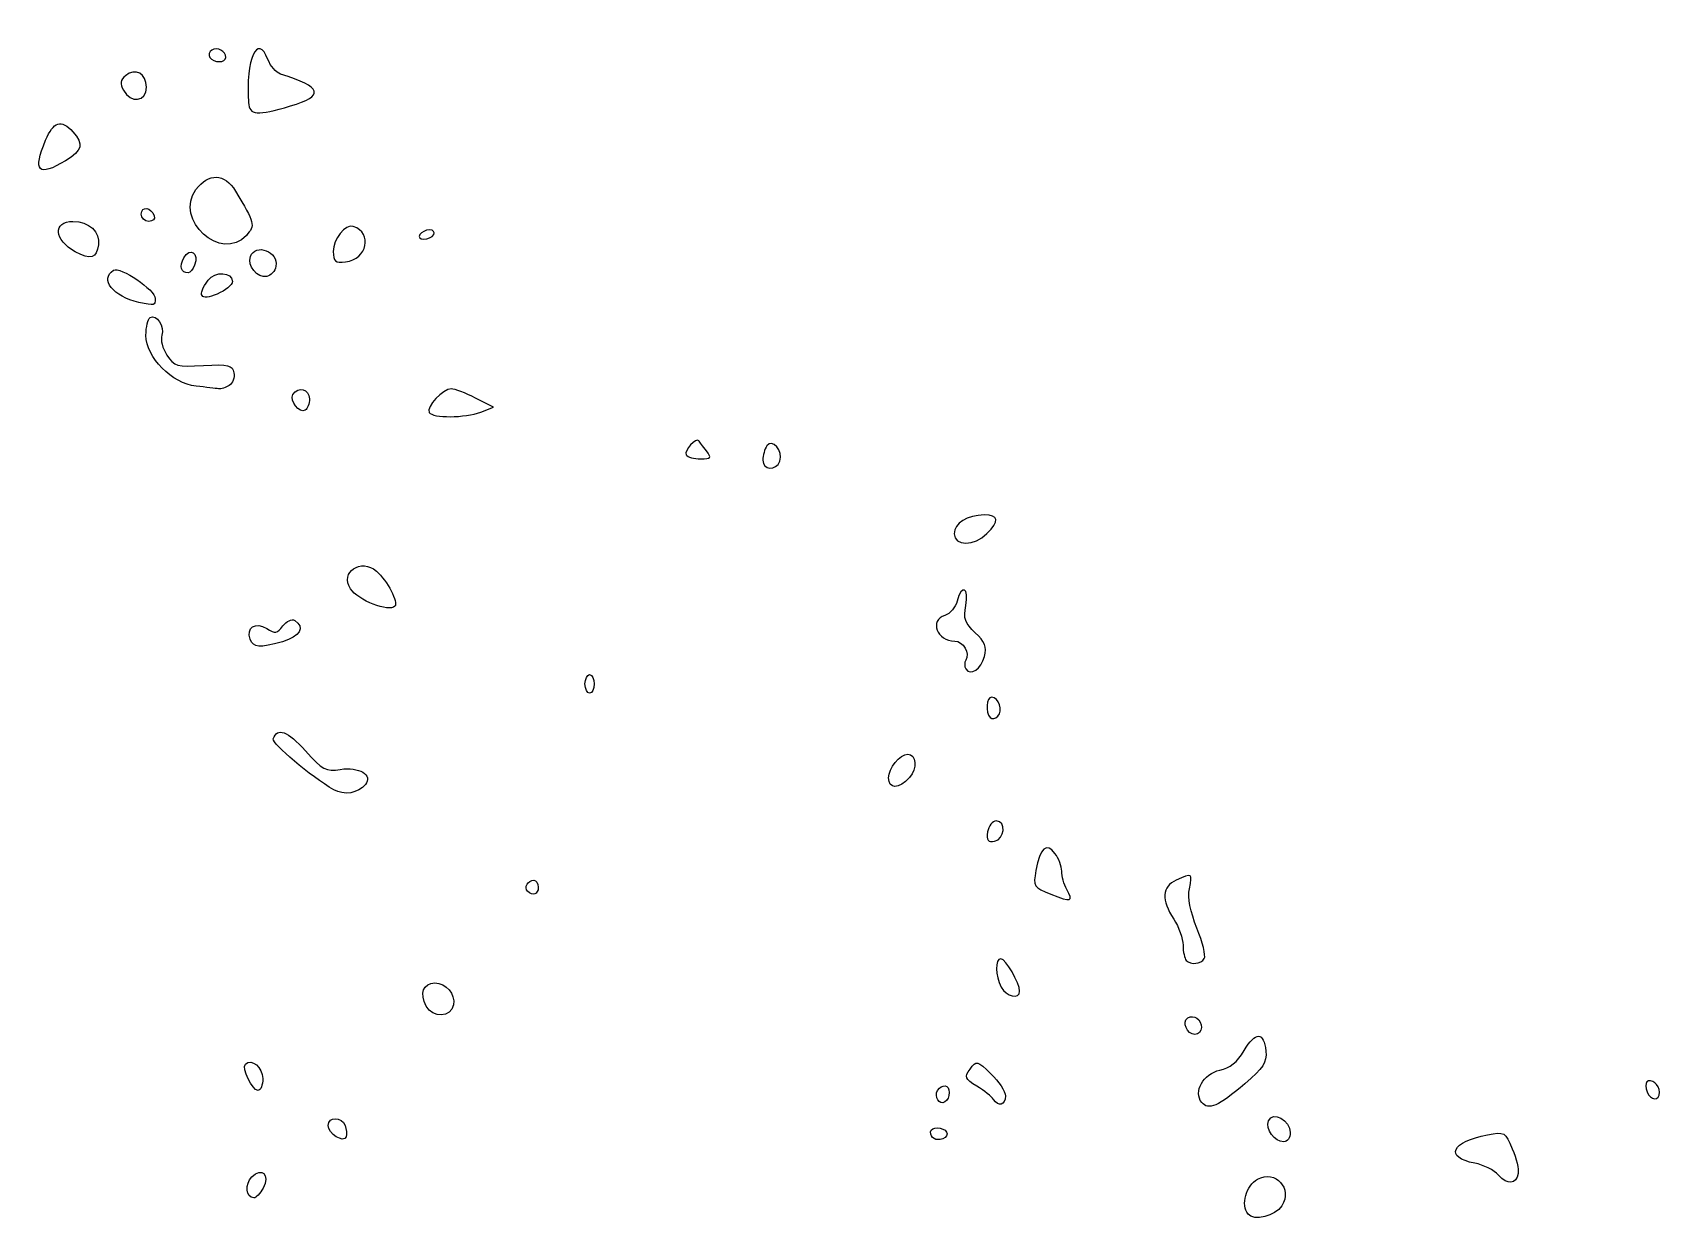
# Model space of a CAD drawing. Header units: centimetres. Extents: x -9 to 9, y -13.5 to 12.3.
# Drawn here: x 0.64 to 5.73, y 8.08 to 11.8 of the extents above; entities that cross this region are included whole.
import ezdxf

# ---------------------------------------------------------------- set-up
doc = ezdxf.new("R2010")
doc.units = ezdxf.units.CM
doc.header["$MEASUREMENT"] = 0
doc.layers.add('Layer 1', color=7, linetype='Continuous')

msp = doc.modelspace()

# ---------------------------------------------------------------- linework, layer by layer
at = {"layer": 'Layer 1'}
for points, knots in [([(1.31173, 11.58165), (1.30241, 11.71655), (1.3405, 11.80092), (1.37261, 11.71647), (1.37261, 11.71647), (1.38033, 11.69617), (1.39825, 11.67582), (1.41244, 11.67125), (1.41244, 11.67125), (1.54332, 11.62913), (1.55115, 11.6034), (1.44289, 11.57125), (1.44289, 11.57125), (1.33845, 11.54024), (1.31446, 11.54214), (1.31173, 11.58164), (1.31173, 11.58164), (1.31173, 11.58164), (1.31173, 11.58165), (1.31173, 11.58165)], [0, 0, 0, 0, 0.1666667, 0.1666667, 0.1666667, 0.1666667, 0.3333333, 0.3333333, 0.3333333, 0.3333333, 0.5, 0.5, 0.5, 0.5, 0.6666667, 0.6666667, 0.6666667, 0.6666667, 1, 1, 1, 1]), ([(1.19039, 11.72315), (1.18576, 11.73063), (1.18867, 11.74089), (1.19684, 11.74594), (1.19684, 11.74594), (1.21428, 11.75672), (1.24093, 11.74301), (1.24093, 11.7233), (1.24093, 11.7233), (1.24093, 11.70552), (1.20137, 11.7054), (1.1904, 11.7233), (1.1904, 11.7233), (1.1904, 11.7233), (1.19039, 11.72315), (1.19039, 11.72315)], [0, 0, 0, 0, 0.2, 0.2, 0.2, 0.2, 0.4, 0.4, 0.4, 0.4, 0.6, 0.6, 0.6, 0.6, 1, 1, 1, 1]), ([(0.9202, 11.62031), (0.90921, 11.64084), (0.91092, 11.65261), (0.92681, 11.66579), (0.92681, 11.66579), (0.95786, 11.69156), (0.99246, 11.67249), (0.99246, 11.62961), (0.99246, 11.62961), (0.99246, 11.5843), (0.94289, 11.57792), (0.9202, 11.62031)], [0, 0, 0, 0, 0.25, 0.25, 0.25, 0.25, 0.5, 0.5, 0.5, 0.5, 1, 1, 1, 1]), ([(0.73875, 11.39996), (0.7922, 11.43255), (0.79711, 11.45159), (0.76206, 11.49032), (0.76206, 11.49032), (0.72579, 11.5304), (0.70139, 11.52289), (0.67682, 11.46411), (0.67682, 11.46411), (0.63591, 11.3662), (0.6535, 11.34799), (0.73874, 11.39996), (0.73874, 11.39996), (0.73874, 11.39996), (0.73875, 11.39996), (0.73875, 11.39996)], [0, 0, 0, 0, 0.2, 0.2, 0.2, 0.2, 0.4, 0.4, 0.4, 0.4, 0.6, 0.6, 0.6, 0.6, 1, 1, 1, 1]), ([(1.30517, 11.16632), (1.33351, 11.19763), (1.33172, 11.20488), (1.27089, 11.30511), (1.27089, 11.30511), (1.23695, 11.36104), (1.18714, 11.36289), (1.14742, 11.30969), (1.14742, 11.30969), (1.07749, 11.21602), (1.2271, 11.08004), (1.30517, 11.16632)], [0, 0, 0, 0, 0.25, 0.25, 0.25, 0.25, 0.5, 0.5, 0.5, 0.5, 1, 1, 1, 1]), ([(1.01676, 11.22747), (1.00773, 11.25457), (0.97626, 11.25906), (0.97626, 11.23326), (0.97626, 11.23326), (0.97626, 11.22053), (0.98667, 11.21012), (0.9994, 11.21012), (0.9994, 11.21012), (1.01213, 11.21012), (1.01994, 11.21793), (1.01676, 11.22748), (1.01676, 11.22748), (1.01676, 11.22748), (1.01676, 11.22747), (1.01676, 11.22747)], [0, 0, 0, 0, 0.2, 0.2, 0.2, 0.2, 0.4, 0.4, 0.4, 0.4, 0.6, 0.6, 0.6, 0.6, 1, 1, 1, 1]), ([(0.84244, 11.13736), (0.84824, 11.17714), (0.81195, 11.21011), (0.76239, 11.21011), (0.76239, 11.21011), (0.69875, 11.21011), (0.70329, 11.15132), (0.76971, 11.11529), (0.76971, 11.11529), (0.81862, 11.08876), (0.83613, 11.09407), (0.84245, 11.13736), (0.84245, 11.13736), (0.84245, 11.13736), (0.84244, 11.13736), (0.84244, 11.13736)], [0, 0, 0, 0, 0.2, 0.2, 0.2, 0.2, 0.4, 0.4, 0.4, 0.4, 0.6, 0.6, 0.6, 0.6, 1, 1, 1, 1]), ([(1.5771, 11.11558), (1.5771, 11.15517), (1.61488, 11.20244), (1.63987, 11.19411), (1.63987, 11.19411), (1.70115, 11.17368), (1.6833, 11.0918), (1.61582, 11.08374), (1.61582, 11.08374), (1.58305, 11.07985), (1.5771, 11.0847), (1.5771, 11.11558)], [0, 0, 0, 0, 0.25, 0.25, 0.25, 0.25, 0.5, 0.5, 0.5, 0.5, 1, 1, 1, 1]), ([(1.8475, 11.16875), (1.85247, 11.17679), (1.8664, 11.18336), (1.87846, 11.18336), (1.87846, 11.18336), (1.89052, 11.18336), (1.89632, 11.17679), (1.89135, 11.16875), (1.89135, 11.16875), (1.88638, 11.16071), (1.87245, 11.15414), (1.86039, 11.15414), (1.86039, 11.15414), (1.84833, 11.15414), (1.84253, 11.16071), (1.8475, 11.16875)], [0, 0, 0, 0, 0.2, 0.2, 0.2, 0.2, 0.4, 0.4, 0.4, 0.4, 0.6, 0.6, 0.6, 0.6, 1, 1, 1, 1]), ([(1.14326, 11.0737), (1.15748, 11.11076), (1.128, 11.13092), (1.10967, 11.09667), (1.10967, 11.09667), (1.09489, 11.06906), (1.10057, 11.04933), (1.12329, 11.04933), (1.12329, 11.04933), (1.12913, 11.04933), (1.13811, 11.06029), (1.14326, 11.0737)], [0, 0, 0, 0, 0.25, 0.25, 0.25, 0.25, 0.5, 0.5, 0.5, 0.5, 1, 1, 1, 1]), ([(1.39773, 11.06966), (1.40661, 11.11577), (1.3342, 11.14346), (1.31763, 11.10029), (1.31763, 11.10029), (1.30668, 11.07175), (1.33952, 11.03215), (1.36937, 11.0379), (1.36937, 11.0379), (1.38208, 11.04035), (1.39484, 11.05464), (1.39773, 11.06966)], [0, 0, 0, 0, 0.25, 0.25, 0.25, 0.25, 0.5, 0.5, 0.5, 0.5, 1, 1, 1, 1]), ([(1.02012, 10.96872), (1.02012, 10.99588), (0.9104, 11.07011), (0.88942, 11.05715), (0.88942, 11.05715), (0.84476, 11.02955), (0.88856, 10.97427), (0.96897, 10.95677), (0.96897, 10.95677), (1.01846, 10.94599), (1.02013, 10.94638), (1.02013, 10.96873), (1.02013, 10.96873), (1.02013, 10.96873), (1.02012, 10.96872), (1.02012, 10.96872)], [0, 0, 0, 0, 0.2, 0.2, 0.2, 0.2, 0.4, 0.4, 0.4, 0.4, 0.6, 0.6, 0.6, 0.6, 1, 1, 1, 1]), ([(1.26129, 11.02229), (1.26129, 11.05257), (1.20687, 11.05537), (1.18552, 11.02618), (1.18552, 11.02618), (1.14992, 10.9775), (1.16088, 10.96075), (1.21379, 10.983), (1.21379, 10.983), (1.23992, 10.99399), (1.26129, 11.01166), (1.26129, 11.02229)], [0, 0, 0, 0, 0.25, 0.25, 0.25, 0.25, 0.5, 0.5, 0.5, 0.5, 1, 1, 1, 1]), ([(1.25178, 10.69686), (1.26262, 10.70373), (1.26906, 10.72171), (1.2661, 10.73683), (1.2661, 10.73683), (1.26139, 10.76084), (1.24939, 10.76367), (1.17091, 10.75927), (1.17091, 10.75927), (1.08779, 10.75458), (1.07926, 10.75703), (1.05633, 10.79204), (1.05633, 10.79204), (1.0427, 10.81283), (1.03568, 10.8406), (1.04072, 10.85374), (1.04072, 10.85374), (1.05103, 10.88061), (1.02381, 10.92176), (1.00388, 10.90944), (1.00388, 10.90944), (0.99675, 10.90502), (0.99092, 10.87981), (0.99092, 10.85338), (0.99092, 10.85338), (0.99092, 10.78543), (1.07299, 10.7024), (1.14788, 10.69458), (1.14788, 10.69458), (1.17812, 10.69144), (1.20943, 10.68783), (1.21747, 10.6866), (1.21747, 10.6866), (1.22551, 10.68537), (1.24095, 10.68996), (1.25179, 10.69686), (1.25179, 10.69686), (1.25179, 10.69686), (1.25178, 10.69686), (1.25178, 10.69686)], [0, 0, 0, 0, 0.0909091, 0.0909091, 0.0909091, 0.0909091, 0.1818182, 0.1818182, 0.1818182, 0.1818182, 0.2727273, 0.2727273, 0.2727273, 0.2727273, 0.3636364, 0.3636364, 0.3636364, 0.3636364, 0.4545455, 0.4545455, 0.4545455, 0.4545455, 0.5454545, 0.5454545, 0.5454545, 0.5454545, 0.6363636, 0.6363636, 0.6363636, 0.6363636, 0.7272727, 0.7272727, 0.7272727, 0.7272727, 0.8181818, 0.8181818, 0.8181818, 0.8181818, 1, 1, 1, 1]), ([(1.50246, 10.65555), (1.50246, 10.6855), (1.46691, 10.69455), (1.45091, 10.66866), (1.45091, 10.66866), (1.43925, 10.64979), (1.4717, 10.60817), (1.4895, 10.61917), (1.4895, 10.61917), (1.49663, 10.62359), (1.50246, 10.63994), (1.50246, 10.65555)], [0, 0, 0, 0, 0.25, 0.25, 0.25, 0.25, 0.5, 0.5, 0.5, 0.5, 1, 1, 1, 1]), ([(1.8771, 10.61281), (1.86661, 10.62978), (1.92022, 10.68643), (1.94676, 10.68643), (1.94676, 10.68643), (1.95712, 10.68643), (1.99098, 10.67348), (2.02202, 10.65766), (2.02202, 10.65766), (2.02202, 10.65766), (2.07844, 10.62889), (2.07844, 10.62889), (2.07844, 10.62889), (2.07844, 10.62889), (2.03877, 10.61381), (2.03877, 10.61381), (2.03877, 10.61381), (1.98878, 10.5948), (1.88861, 10.59418), (1.8771, 10.6128), (1.8771, 10.6128), (1.8771, 10.6128), (1.8771, 10.61281), (1.8771, 10.61281)], [0, 0, 0, 0, 0.1428571, 0.1428571, 0.1428571, 0.1428571, 0.2857143, 0.2857143, 0.2857143, 0.2857143, 0.4285714, 0.4285714, 0.4285714, 0.4285714, 0.5714286, 0.5714286, 0.5714286, 0.5714286, 0.7142857, 0.7142857, 0.7142857, 0.7142857, 1, 1, 1, 1]), ([(2.68129, 10.48015), (2.67367, 10.49248), (2.71338, 10.53609), (2.72129, 10.52408), (2.72129, 10.52408), (2.72337, 10.52094), (2.73388, 10.50683), (2.74465, 10.49276), (2.74465, 10.49276), (2.7621, 10.46996), (2.76016, 10.46719), (2.72676, 10.46719), (2.72676, 10.46719), (2.70615, 10.46719), (2.68569, 10.47302), (2.68128, 10.48015), (2.68128, 10.48015), (2.68128, 10.48015), (2.68129, 10.48015), (2.68129, 10.48015)], [0, 0, 0, 0, 0.1666667, 0.1666667, 0.1666667, 0.1666667, 0.3333333, 0.3333333, 0.3333333, 0.3333333, 0.5, 0.5, 0.5, 0.5, 0.6666667, 0.6666667, 0.6666667, 0.6666667, 1, 1, 1, 1]), ([(2.92165, 10.46354), (2.92176, 10.47761), (2.92729, 10.49765), (2.9339, 10.50808), (2.9339, 10.50808), (2.95031, 10.53395), (2.98662, 10.4912), (2.97467, 10.46007), (2.97467, 10.46007), (2.96293, 10.42949), (2.92137, 10.43221), (2.92164, 10.46353), (2.92164, 10.46353), (2.92164, 10.46353), (2.92165, 10.46354), (2.92165, 10.46354)], [0, 0, 0, 0, 0.2, 0.2, 0.2, 0.2, 0.4, 0.4, 0.4, 0.4, 0.6, 0.6, 0.6, 0.6, 1, 1, 1, 1]), ([(3.52061, 10.23282), (3.52061, 10.26629), (3.56128, 10.29179), (3.61465, 10.29179), (3.61465, 10.29179), (3.65969, 10.29179), (3.66238, 10.27279), (3.62292, 10.23333), (3.62292, 10.23333), (3.58388, 10.19429), (3.52061, 10.19397), (3.52061, 10.2328), (3.52061, 10.2328), (3.52061, 10.2328), (3.52061, 10.23282), (3.52061, 10.23282)], [0, 0, 0, 0, 0.2, 0.2, 0.2, 0.2, 0.4, 0.4, 0.4, 0.4, 0.6, 0.6, 0.6, 0.6, 1, 1, 1, 1]), ([(1.76986, 10.00614), (1.78192, 10.0182), (1.74652, 10.0857), (1.71225, 10.11597), (1.71225, 10.11597), (1.6646, 10.15808), (1.59653, 10.11245), (1.63059, 10.06122), (1.63059, 10.06122), (1.655, 10.02452), (1.75047, 9.98676), (1.76985, 10.00614), (1.76985, 10.00614), (1.76985, 10.00614), (1.76986, 10.00614), (1.76986, 10.00614)], [0, 0, 0, 0, 0.2, 0.2, 0.2, 0.2, 0.4, 0.4, 0.4, 0.4, 0.6, 0.6, 0.6, 0.6, 1, 1, 1, 1]), ([(3.55684, 9.81011), (3.55209, 9.8178), (3.5519, 9.83007), (3.55641, 9.83738), (3.55641, 9.83738), (3.57008, 9.8595), (3.54842, 9.89716), (3.52205, 9.89716), (3.52205, 9.89716), (3.4664, 9.89716), (3.44178, 9.96178), (3.49142, 9.97754), (3.49142, 9.97754), (3.50748, 9.98265), (3.52464, 10.00281), (3.52954, 10.02237), (3.52954, 10.02237), (3.54324, 10.07696), (3.56714, 10.06477), (3.55659, 10.00857), (3.55659, 10.00857), (3.54886, 9.96734), (3.55371, 9.95329), (3.58605, 9.9233), (3.58605, 9.9233), (3.6162, 9.89535), (3.62266, 9.879), (3.61525, 9.84949), (3.61525, 9.84949), (3.60519, 9.8094), (3.57135, 9.78659), (3.55682, 9.8101), (3.55682, 9.8101), (3.55682, 9.8101), (3.55684, 9.81011), (3.55684, 9.81011)], [0, 0, 0, 0, 0.1, 0.1, 0.1, 0.1, 0.2, 0.2, 0.2, 0.2, 0.3, 0.3, 0.3, 0.3, 0.4, 0.4, 0.4, 0.4, 0.5, 0.5, 0.5, 0.5, 0.6, 0.6, 0.6, 0.6, 0.7, 0.7, 0.7, 0.7, 0.8, 0.8, 0.8, 0.8, 1, 1, 1, 1]), ([(1.41848, 9.89544), (1.4722, 9.91036), (1.48984, 9.94119), (1.45646, 9.96181), (1.45646, 9.96181), (1.4472, 9.96753), (1.4306, 9.95984), (1.41956, 9.94477), (1.41956, 9.94477), (1.40223, 9.92108), (1.39531, 9.91994), (1.3689, 9.93643), (1.3689, 9.93643), (1.33335, 9.95863), (1.30351, 9.93925), (1.31743, 9.90296), (1.31743, 9.90296), (1.32774, 9.87609), (1.34437, 9.87486), (1.41849, 9.89544), (1.41849, 9.89544), (1.41849, 9.89544), (1.41848, 9.89544), (1.41848, 9.89544)], [0, 0, 0, 0, 0.1428571, 0.1428571, 0.1428571, 0.1428571, 0.2857143, 0.2857143, 0.2857143, 0.2857143, 0.4285714, 0.4285714, 0.4285714, 0.4285714, 0.5714286, 0.5714286, 0.5714286, 0.5714286, 0.7142857, 0.7142857, 0.7142857, 0.7142857, 1, 1, 1, 1]), ([(2.39407, 9.76313), (2.39407, 9.77921), (2.38749, 9.79236), (2.37945, 9.79236), (2.37945, 9.79236), (2.37141, 9.79236), (2.36483, 9.77921), (2.36483, 9.76313), (2.36483, 9.76313), (2.36483, 9.74706), (2.37141, 9.7339), (2.37945, 9.7339), (2.37945, 9.7339), (2.38749, 9.7339), (2.39407, 9.74705), (2.39407, 9.76313)], [0, 0, 0, 0, 0.2, 0.2, 0.2, 0.2, 0.4, 0.4, 0.4, 0.4, 0.6, 0.6, 0.6, 0.6, 1, 1, 1, 1]), ([(3.63299, 9.6582), (3.61742, 9.67377), (3.62126, 9.72178), (3.63808, 9.72178), (3.63808, 9.72178), (3.65969, 9.72178), (3.6733, 9.67853), (3.65686, 9.66209), (3.65686, 9.66209), (3.64923, 9.65446), (3.63849, 9.6527), (3.633, 9.6582), (3.633, 9.6582), (3.633, 9.6582), (3.63299, 9.6582), (3.63299, 9.6582)], [0, 0, 0, 0, 0.2, 0.2, 0.2, 0.2, 0.4, 0.4, 0.4, 0.4, 0.6, 0.6, 0.6, 0.6, 1, 1, 1, 1]), ([(1.67758, 9.44853), (1.70202, 9.47798), (1.65677, 9.50519), (1.59895, 9.4958), (1.59895, 9.4958), (1.55449, 9.48859), (1.5435, 9.49447), (1.49014, 9.55382), (1.49014, 9.55382), (1.43407, 9.61622), (1.40155, 9.62839), (1.38928, 9.59157), (1.38928, 9.59157), (1.38438, 9.57687), (1.50722, 9.47351), (1.57856, 9.43231), (1.57856, 9.43231), (1.6108, 9.41369), (1.65463, 9.42087), (1.67758, 9.44853)], [0, 0, 0, 0, 0.1666667, 0.1666667, 0.1666667, 0.1666667, 0.3333333, 0.3333333, 0.3333333, 0.3333333, 0.5, 0.5, 0.5, 0.5, 0.6666667, 0.6666667, 0.6666667, 0.6666667, 1, 1, 1, 1]), ([(3.38016, 9.47027), (3.40567, 9.49846), (3.40239, 9.54389), (3.37485, 9.54389), (3.37485, 9.54389), (3.35091, 9.54389), (3.31488, 9.49936), (3.31488, 9.46977), (3.31488, 9.46977), (3.31488, 9.43342), (3.34703, 9.43366), (3.38016, 9.4703), (3.38016, 9.4703), (3.38016, 9.4703), (3.38016, 9.47027), (3.38016, 9.47027)], [0, 0, 0, 0, 0.2, 0.2, 0.2, 0.2, 0.4, 0.4, 0.4, 0.4, 0.6, 0.6, 0.6, 0.6, 1, 1, 1, 1]), ([(3.62503, 9.30027), (3.62769, 9.31908), (3.63974, 9.33446), (3.65179, 9.33446), (3.65179, 9.33446), (3.68349, 9.33446), (3.67912, 9.27744), (3.64695, 9.27124), (3.64695, 9.27124), (3.6262, 9.26724), (3.62127, 9.27374), (3.62503, 9.30027)], [0, 0, 0, 0, 0.25, 0.25, 0.25, 0.25, 0.5, 0.5, 0.5, 0.5, 1, 1, 1, 1]), ([(3.82269, 9.10542), (3.769, 9.1265), (3.7671, 9.12953), (3.77633, 9.17978), (3.77633, 9.17978), (3.78935, 9.2507), (3.80947, 9.26871), (3.83581, 9.23302), (3.83581, 9.23302), (3.84733, 9.21742), (3.85675, 9.19232), (3.85675, 9.17725), (3.85675, 9.17725), (3.85675, 9.16218), (3.86386, 9.13657), (3.87255, 9.12033), (3.87255, 9.12033), (3.89354, 9.0811), (3.88851, 9.0796), (3.82269, 9.10543), (3.82269, 9.10543), (3.82269, 9.10543), (3.82269, 9.10542), (3.82269, 9.10542)], [0, 0, 0, 0, 0.1428571, 0.1428571, 0.1428571, 0.1428571, 0.2857143, 0.2857143, 0.2857143, 0.2857143, 0.4285714, 0.4285714, 0.4285714, 0.4285714, 0.5714286, 0.5714286, 0.5714286, 0.5714286, 0.7142857, 0.7142857, 0.7142857, 0.7142857, 1, 1, 1, 1]), ([(4.2465, 8.89842), (4.24114, 8.90378), (4.23671, 8.92516), (4.23666, 8.94592), (4.23666, 8.94592), (4.23655, 8.96668), (4.2235, 9.00341), (4.20752, 9.02752), (4.20752, 9.02752), (4.16759, 9.08782), (4.17028, 9.1288), (4.21552, 9.14941), (4.21552, 9.14941), (4.26613, 9.17247), (4.26644, 9.17227), (4.25653, 9.12274), (4.25653, 9.12274), (4.25082, 9.0942), (4.25901, 9.05149), (4.28019, 8.99932), (4.28019, 8.99932), (4.298, 8.95543), (4.30828, 8.91259), (4.30304, 8.9041), (4.30304, 8.9041), (4.29232, 8.88676), (4.26129, 8.88364), (4.24651, 8.89842), (4.24651, 8.89842), (4.24651, 8.89842), (4.2465, 8.89842), (4.2465, 8.89842)], [0, 0, 0, 0, 0.1111111, 0.1111111, 0.1111111, 0.1111111, 0.2222222, 0.2222222, 0.2222222, 0.2222222, 0.3333333, 0.3333333, 0.3333333, 0.3333333, 0.4444444, 0.4444444, 0.4444444, 0.4444444, 0.5555556, 0.5555556, 0.5555556, 0.5555556, 0.6666667, 0.6666667, 0.6666667, 0.6666667, 0.7777778, 0.7777778, 0.7777778, 0.7777778, 1, 1, 1, 1]), ([(2.21859, 9.12732), (2.21859, 9.13938), (2.2124, 9.14924), (2.20484, 9.14924), (2.20484, 9.14924), (2.18641, 9.14924), (2.17321, 9.12642), (2.18489, 9.11474), (2.18489, 9.11474), (2.20135, 9.09828), (2.2186, 9.10471), (2.2186, 9.12732), (2.2186, 9.12732), (2.2186, 9.12732), (2.21859, 9.12732), (2.21859, 9.12732)], [0, 0, 0, 0, 0.2, 0.2, 0.2, 0.2, 0.4, 0.4, 0.4, 0.4, 0.6, 0.6, 0.6, 0.6, 1, 1, 1, 1]), ([(3.66726, 8.81464), (3.64815, 8.85035), (3.64762, 8.9033), (3.66637, 8.9033), (3.66637, 8.9033), (3.68144, 8.9033), (3.72521, 8.82773), (3.72521, 8.80172), (3.72521, 8.80172), (3.72521, 8.77551), (3.68319, 8.78488), (3.66726, 8.81465), (3.66726, 8.81465), (3.66726, 8.81465), (3.66726, 8.81464), (3.66726, 8.81464)], [0, 0, 0, 0, 0.2, 0.2, 0.2, 0.2, 0.4, 0.4, 0.4, 0.4, 0.6, 0.6, 0.6, 0.6, 1, 1, 1, 1]), ([(1.95312, 8.75897), (1.95963, 8.79311), (1.93039, 8.82769), (1.895, 8.82769), (1.895, 8.82769), (1.85898, 8.82769), (1.84664, 8.79455), (1.86788, 8.75486), (1.86788, 8.75486), (1.88805, 8.71717), (1.94568, 8.71994), (1.95312, 8.75896), (1.95312, 8.75896), (1.95312, 8.75896), (1.95312, 8.75897), (1.95312, 8.75897)], [0, 0, 0, 0, 0.2, 0.2, 0.2, 0.2, 0.4, 0.4, 0.4, 0.4, 0.6, 0.6, 0.6, 0.6, 1, 1, 1, 1]), ([(4.29425, 8.68798), (4.29425, 8.71345), (4.27028, 8.73036), (4.25104, 8.71847), (4.25104, 8.71847), (4.23159, 8.70645), (4.24911, 8.66692), (4.27389, 8.66692), (4.27389, 8.66692), (4.28509, 8.66692), (4.29425, 8.67639), (4.29425, 8.68798)], [0, 0, 0, 0, 0.25, 0.25, 0.25, 0.25, 0.5, 0.5, 0.5, 0.5, 1, 1, 1, 1]), ([(4.42996, 8.51251), (4.48773, 8.56162), (4.49912, 8.57932), (4.49573, 8.61464), (4.49573, 8.61464), (4.48986, 8.67575), (4.46351, 8.67631), (4.42798, 8.61608), (4.42798, 8.61608), (4.40675, 8.5801), (4.38326, 8.5612), (4.35195, 8.55494), (4.35195, 8.55494), (4.30027, 8.5446), (4.26777, 8.48697), (4.29507, 8.45408), (4.29507, 8.45408), (4.31637, 8.42842), (4.34626, 8.44136), (4.42996, 8.51252), (4.42996, 8.51252), (4.42996, 8.51252), (4.42996, 8.51251), (4.42996, 8.51251)], [0, 0, 0, 0, 0.1428571, 0.1428571, 0.1428571, 0.1428571, 0.2857143, 0.2857143, 0.2857143, 0.2857143, 0.4285714, 0.4285714, 0.4285714, 0.4285714, 0.5714286, 0.5714286, 0.5714286, 0.5714286, 0.7142857, 0.7142857, 0.7142857, 0.7142857, 1, 1, 1, 1]), ([(1.35651, 8.52853), (1.35651, 8.56377), (1.32155, 8.59299), (1.30235, 8.57379), (1.30235, 8.57379), (1.28988, 8.56132), (1.32316, 8.49153), (1.34158, 8.49153), (1.34158, 8.49153), (1.34979, 8.49153), (1.35651, 8.50818), (1.35651, 8.52853)], [0, 0, 0, 0, 0.25, 0.25, 0.25, 0.25, 0.5, 0.5, 0.5, 0.5, 1, 1, 1, 1]), ([(3.68043, 8.47418), (3.68043, 8.48875), (3.66021, 8.51999), (3.6355, 8.5436), (3.6355, 8.5436), (3.59199, 8.58517), (3.58991, 8.58564), (3.56995, 8.55846), (3.56995, 8.55846), (3.5513, 8.53306), (3.55333, 8.52796), (3.59136, 8.50483), (3.59136, 8.50483), (3.61448, 8.49077), (3.63778, 8.47216), (3.64316, 8.46347), (3.64316, 8.46347), (3.65849, 8.43867), (3.68043, 8.44497), (3.68043, 8.47417), (3.68043, 8.47417), (3.68043, 8.47417), (3.68043, 8.47418), (3.68043, 8.47418)], [0, 0, 0, 0, 0.1428571, 0.1428571, 0.1428571, 0.1428571, 0.2857143, 0.2857143, 0.2857143, 0.2857143, 0.4285714, 0.4285714, 0.4285714, 0.4285714, 0.5714286, 0.5714286, 0.5714286, 0.5714286, 0.7142857, 0.7142857, 0.7142857, 0.7142857, 1, 1, 1, 1]), ([(3.50504, 8.48508), (3.50504, 8.50919), (3.48194, 8.51327), (3.4685, 8.49152), (3.4685, 8.49152), (3.45658, 8.47223), (3.47406, 8.44487), (3.49143, 8.4556), (3.49143, 8.4556), (3.49891, 8.46024), (3.50504, 8.47349), (3.50504, 8.48507), (3.50504, 8.48507), (3.50504, 8.48507), (3.50504, 8.48508), (3.50504, 8.48508)], [0, 0, 0, 0, 0.2, 0.2, 0.2, 0.2, 0.4, 0.4, 0.4, 0.4, 0.6, 0.6, 0.6, 0.6, 1, 1, 1, 1]), ([(5.68877, 8.48737), (5.68401, 8.49978), (5.68378, 8.51359), (5.68826, 8.51807), (5.68826, 8.51807), (5.70106, 8.53087), (5.72758, 8.50916), (5.72758, 8.48588), (5.72758, 8.48588), (5.72758, 8.45783), (5.6997, 8.4589), (5.68878, 8.48737), (5.68878, 8.48737), (5.68878, 8.48737), (5.68877, 8.48737), (5.68877, 8.48737)], [0, 0, 0, 0, 0.2, 0.2, 0.2, 0.2, 0.4, 0.4, 0.4, 0.4, 0.6, 0.6, 0.6, 0.6, 1, 1, 1, 1]), ([(1.61412, 8.38237), (1.60348, 8.4101), (1.56113, 8.4103), (1.56113, 8.38237), (1.56113, 8.38237), (1.56113, 8.35667), (1.60989, 8.32554), (1.61732, 8.34649), (1.61732, 8.34649), (1.62009, 8.3543), (1.61865, 8.37033), (1.61412, 8.38212), (1.61412, 8.38212), (1.61412, 8.38212), (1.61412, 8.38237), (1.61412, 8.38237)], [0, 0, 0, 0, 0.2, 0.2, 0.2, 0.2, 0.4, 0.4, 0.4, 0.4, 0.6, 0.6, 0.6, 0.6, 1, 1, 1, 1]), ([(4.57201, 8.35947), (4.57201, 8.39817), (4.51663, 8.42888), (4.50439, 8.39697), (4.50439, 8.39697), (4.49422, 8.37047), (4.52271, 8.33075), (4.55188, 8.33075), (4.55188, 8.33075), (4.56295, 8.33075), (4.57201, 8.34368), (4.57201, 8.35947)], [0, 0, 0, 0, 0.25, 0.25, 0.25, 0.25, 0.5, 0.5, 0.5, 0.5, 1, 1, 1, 1]), ([(3.49679, 8.36149), (3.48659, 8.378), (3.44658, 8.37872), (3.44658, 8.3624), (3.44658, 8.3624), (3.44658, 8.34183), (3.46303, 8.33236), (3.48447, 8.34058), (3.48447, 8.34058), (3.4957, 8.3449), (3.50124, 8.3543), (3.49679, 8.3615), (3.49679, 8.3615), (3.49679, 8.3615), (3.49679, 8.36149), (3.49679, 8.36149)], [0, 0, 0, 0, 0.2, 0.2, 0.2, 0.2, 0.4, 0.4, 0.4, 0.4, 0.6, 0.6, 0.6, 0.6, 1, 1, 1, 1]), ([(5.28531, 8.23185), (5.28776, 8.24446), (5.27956, 8.27918), (5.2671, 8.30901), (5.2671, 8.30901), (5.24527, 8.36125), (5.24244, 8.36286), (5.18984, 8.353), (5.18984, 8.353), (5.07659, 8.33175), (5.05414, 8.28185), (5.14977, 8.26391), (5.14977, 8.26391), (5.1766, 8.2589), (5.21002, 8.2421), (5.22402, 8.22662), (5.22402, 8.22662), (5.25255, 8.1951), (5.2786, 8.19732), (5.2853, 8.23184), (5.2853, 8.23184), (5.2853, 8.23184), (5.28531, 8.23185), (5.28531, 8.23185)], [0, 0, 0, 0, 0.1428571, 0.1428571, 0.1428571, 0.1428571, 0.2857143, 0.2857143, 0.2857143, 0.2857143, 0.4285714, 0.4285714, 0.4285714, 0.4285714, 0.5714286, 0.5714286, 0.5714286, 0.5714286, 0.7142857, 0.7142857, 0.7142857, 0.7142857, 1, 1, 1, 1]), ([(1.35732, 8.18614), (1.37949, 8.22756), (1.35424, 8.25332), (1.32254, 8.22163), (1.32254, 8.22163), (1.29973, 8.19882), (1.30351, 8.15534), (1.32829, 8.15534), (1.32829, 8.15534), (1.33519, 8.15534), (1.34825, 8.1692), (1.35731, 8.18614), (1.35731, 8.18614), (1.35731, 8.18614), (1.35732, 8.18614), (1.35732, 8.18614)], [0, 0, 0, 0, 0.2, 0.2, 0.2, 0.2, 0.4, 0.4, 0.4, 0.4, 0.6, 0.6, 0.6, 0.6, 1, 1, 1, 1]), ([(4.54585, 8.13068), (4.58012, 8.18458), (4.5259, 8.24392), (4.46981, 8.2139), (4.46981, 8.2139), (4.4336, 8.19452), (4.41668, 8.13278), (4.43991, 8.10479), (4.43991, 8.10479), (4.45905, 8.08173), (4.52497, 8.09784), (4.54586, 8.13068), (4.54586, 8.13068), (4.54586, 8.13068), (4.54585, 8.13068), (4.54585, 8.13068)], [0, 0, 0, 0, 0.2, 0.2, 0.2, 0.2, 0.4, 0.4, 0.4, 0.4, 0.6, 0.6, 0.6, 0.6, 1, 1, 1, 1])]:
    msp.add_open_spline(points, degree=3, knots=knots, dxfattribs=at)

doc.saveas('drawing.dxf')
